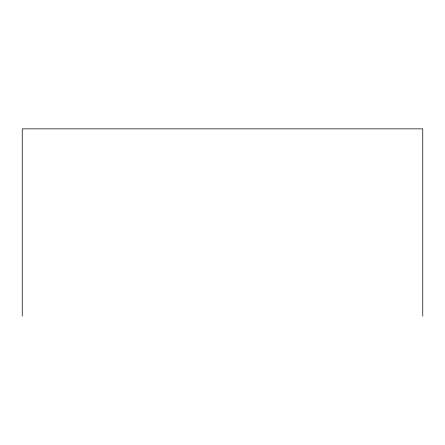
<?xml version="1.0" encoding="UTF-8"?>
<svg xmlns="http://www.w3.org/2000/svg" width="445" height="445" viewBox="0 0 445 445"><rect width="100%" height="100%" fill="white"/><g stroke="black" fill="none" stroke-linecap="round" stroke-linejoin="round"><path stroke-width="0.67" d="M422.75 316.139L422.75 128.861L22.25 128.861L22.25 316.139"/></g></svg>
